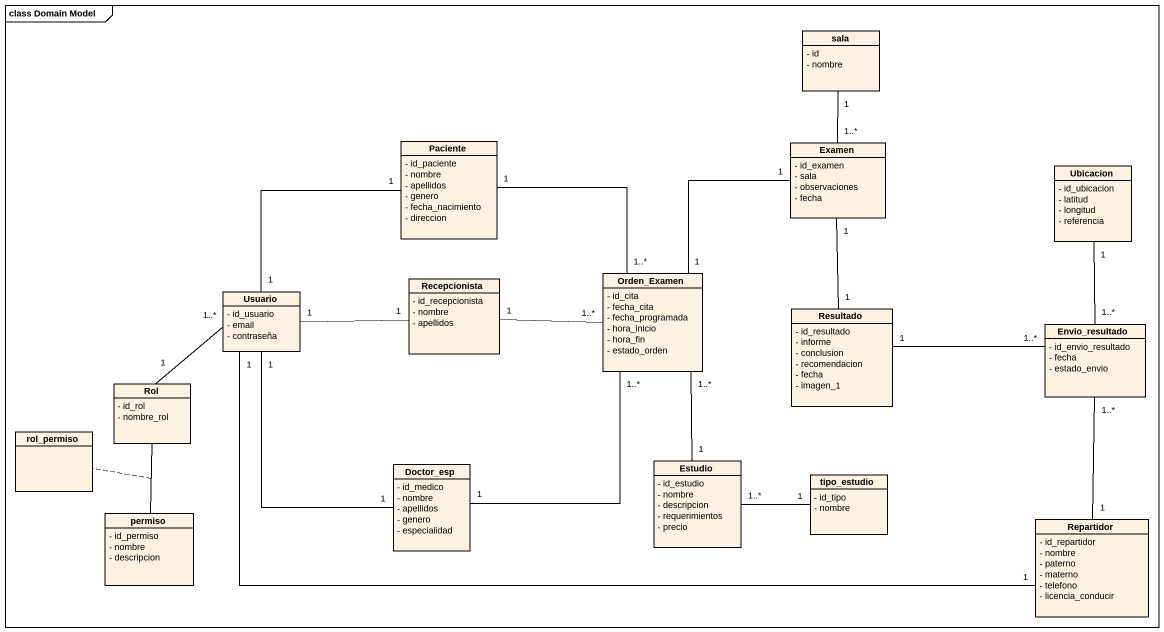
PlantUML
@startuml
mainframe class Domain Model
hide circle
hide empty members
skinparam classAttributeIconSize 0
class sala {
  - id
  - nombre
}
class Paciente {
  - id_paciente
  - nombre
  - apellidos
  - genero
  - fecha_nacimiento
  - direccion
}
class Examen {
  - id_examen
  - sala
  - observaciones
  - fecha
}
class Ubicacion {
  - id_ubicacion
  - latitud
  - longitud
  - referencia
}
class Usuario {
  - id_usuario
  - email
  - contraseña
}
class Recepcionista {
  - id_recepcionista
  - nombre
  - apellidos
}
class Orden_Examen {
  - id_cita
  - fecha_cita
  - fecha_programada
  - hora_inicio
  - hora_fin
  - estado_orden
}
class Resultado {
  - id_resultado
  - informe
  - conclusion
  - recomendacion
  - fecha
  - imagen_1
}
class Envio_resultado {
  - id_envio_resultado
  - fecha
  - estado_envio
}
class Rol {
  - id_rol
  - nombre_rol
}
class rol_permiso
class Doctor_esp {
  - id_medico
  - nombre
  - apellidos
  - genero
  - especialidad
}
class Estudio {
  - id_estudio
  - nombre
  - descripcion
  - requerimientos
  - precio
}
class tipo_estudio {
  - id_tipo
  - nombre
}
class permiso {
  - id_permiso
  - nombre
  - descripcion
}
class Repartidor {
  - id_repartidor
  - nombre
  - paterno
  - materno
  - telefono
  - licencia_conducir
}
sala "1" -- "1..*" Examen
Paciente "1" -- "1..*" Orden_Examen
Examen "1" -- "1" Orden_Examen
Examen "1" -- "1" Resultado
Ubicacion "1" -- "1..*" Envio_resultado
Usuario "1" -up- "1" Paciente
Usuario "1" -right- "1" Recepcionista
Usuario "1..*" -- "1" Rol
Usuario "1" -- "1" Doctor_esp
Recepcionista "1" -right- "1..*" Orden_Examen
Envio_resultado "1..*" -left- "1" Resultado
Rol -- permiso
(Rol, permiso) .. rol_permiso
Doctor_esp "1" -up- "1..*" Orden_Examen
Estudio "1" -up- "1..*" Orden_Examen
tipo_estudio "1" -left- "1..*" Estudio
Repartidor "1" -left- "1" Usuario
Repartidor "1" -up- "1..*" Envio_resultado
@enduml
